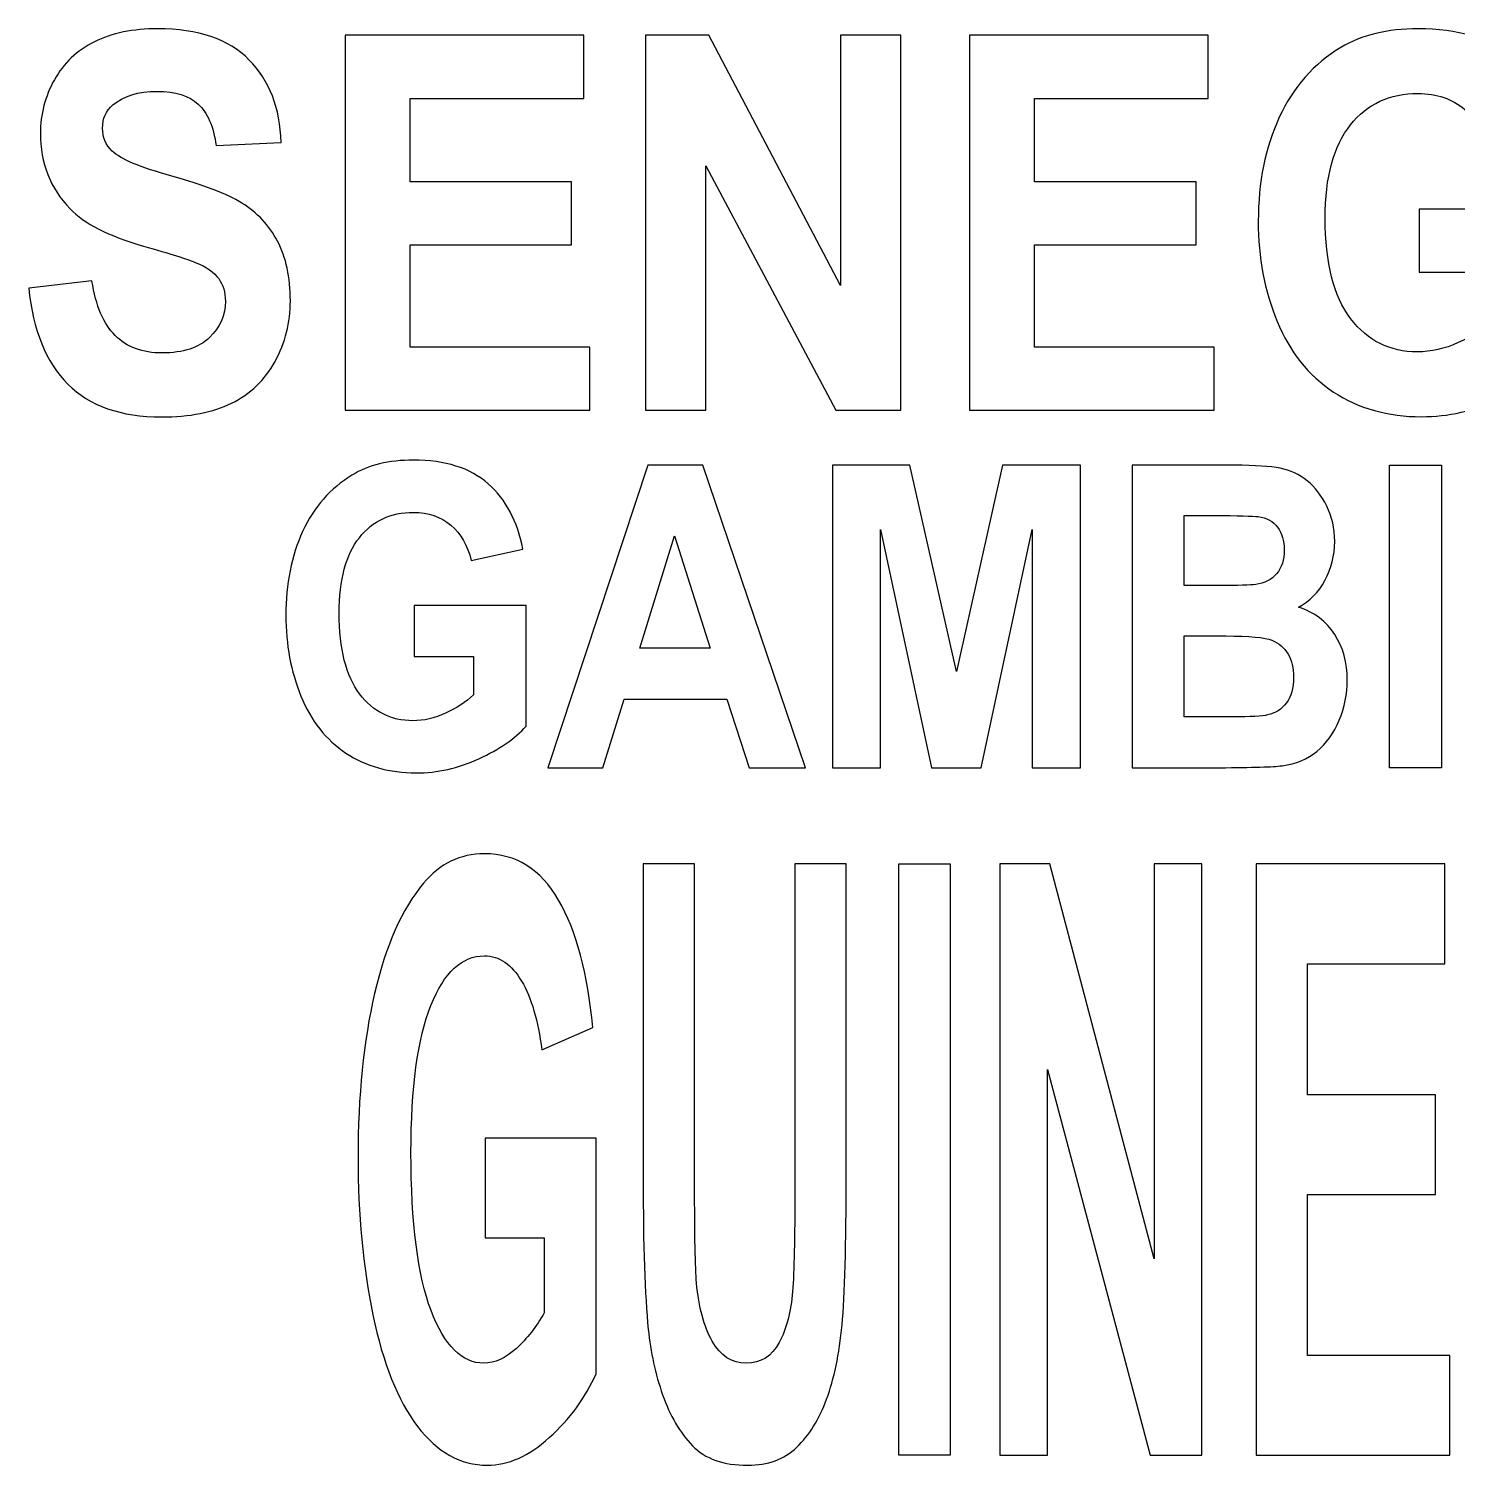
# Model space of a CAD drawing. Header units: centimetres. Extents: x -12.1 to 12.1, y -5 to 6.2.
# Drawn here: x -3.712 to -3.129, y 0.363 to 0.949 of the extents above; entities that cross this region are included whole.
import ezdxf

# ---------------------------------------------------------------- set-up
doc = ezdxf.new("R2010")
doc.units = ezdxf.units.CM
doc.header["$MEASUREMENT"] = 0
doc.layers.add('Layer 1', color=7, linetype='Continuous')

msp = doc.modelspace()

# ---------------------------------------------------------------- linework, layer by layer
at = {"layer": 'Layer 1', "color": 250}
for points, knots in [([(-3.7123, 0.84352), (-3.7123, 0.84352), (-3.68651, 0.84647), (-3.68651, 0.84647), (-3.68651, 0.84647), (-3.68493, 0.83635), (-3.68179, 0.82893), (-3.67704, 0.82421), (-3.67704, 0.82421), (-3.6723, 0.81947), (-3.66592, 0.81711), (-3.65783, 0.81711), (-3.65783, 0.81711), (-3.64929, 0.81711), (-3.64285, 0.81923), (-3.63854, 0.82343), (-3.63854, 0.82343), (-3.63421, 0.82765), (-3.63206, 0.83254), (-3.63206, 0.83819), (-3.63206, 0.83819), (-3.63206, 0.8418), (-3.63296, 0.84489), (-3.63479, 0.84742), (-3.63479, 0.84742), (-3.6366, 0.84998), (-3.63977, 0.8522), (-3.64434, 0.85406), (-3.64434, 0.85406), (-3.64743, 0.85531), (-3.6545, 0.85756), (-3.66554, 0.86073), (-3.66554, 0.86073), (-3.67975, 0.86486), (-3.68971, 0.8699), (-3.69545, 0.87587), (-3.69545, 0.87587), (-3.70351, 0.88429), (-3.70753, 0.89456), (-3.70753, 0.90668), (-3.70753, 0.90668), (-3.70753, 0.91448), (-3.70563, 0.92176), (-3.70185, 0.92854), (-3.70185, 0.92854), (-3.69807, 0.93533), (-3.69262, 0.94049), (-3.68549, 0.94404), (-3.68549, 0.94404), (-3.67835, 0.9476), (-3.66974, 0.94937), (-3.65963, 0.94937), (-3.65963, 0.94937), (-3.64315, 0.94937), (-3.63074, 0.94514), (-3.62244, 0.93673), (-3.62244, 0.93673), (-3.61409, 0.92831), (-3.60972, 0.91707), (-3.60931, 0.90301), (-3.60931, 0.90301), (-3.60931, 0.90301), (-3.63581, 0.90167), (-3.63581, 0.90167), (-3.63581, 0.90167), (-3.63694, 0.90954), (-3.63939, 0.91518), (-3.64312, 0.91862), (-3.64312, 0.91862), (-3.64685, 0.92206), (-3.65244, 0.9238), (-3.65989, 0.9238), (-3.65989, 0.9238), (-3.66761, 0.9238), (-3.67363, 0.92194), (-3.67797, 0.91827), (-3.67797, 0.91827), (-3.6808, 0.91588), (-3.68219, 0.91274), (-3.68219, 0.90878), (-3.68219, 0.90878), (-3.68219, 0.90514), (-3.68089, 0.90205), (-3.67826, 0.89949), (-3.67826, 0.89949), (-3.67491, 0.8962), (-3.66679, 0.89279), (-3.65389, 0.88921), (-3.65389, 0.88921), (-3.64102, 0.88568), (-3.63147, 0.88202), (-3.6253, 0.87823), (-3.6253, 0.87823), (-3.6191, 0.87445), (-3.61426, 0.86926), (-3.61077, 0.86268), (-3.61077, 0.86268), (-3.6073, 0.8561), (-3.60555, 0.84798), (-3.60555, 0.83831), (-3.60555, 0.83831), (-3.60555, 0.82954), (-3.60762, 0.82131), (-3.61178, 0.81367), (-3.61178, 0.81367), (-3.61598, 0.80601), (-3.62189, 0.80031), (-3.62955, 0.79661), (-3.62955, 0.79661), (-3.63717, 0.79285), (-3.6467, 0.79102), (-3.65812, 0.79102), (-3.65812, 0.79102), (-3.67471, 0.79102), (-3.68747, 0.79547), (-3.69635, 0.80444), (-3.69635, 0.80444), (-3.70525, 0.81335), (-3.71055, 0.8264), (-3.7123, 0.84352)], [0, 0, 0, 0, 0.032258, 0.032258, 0.032258, 0.032258, 0.064516, 0.064516, 0.064516, 0.064516, 0.096774, 0.096774, 0.096774, 0.096774, 0.129032, 0.129032, 0.129032, 0.129032, 0.16129, 0.16129, 0.16129, 0.16129, 0.193548, 0.193548, 0.193548, 0.193548, 0.225806, 0.225806, 0.225806, 0.225806, 0.258065, 0.258065, 0.258065, 0.258065, 0.290323, 0.290323, 0.290323, 0.290323, 0.322581, 0.322581, 0.322581, 0.322581, 0.354839, 0.354839, 0.354839, 0.354839, 0.387097, 0.387097, 0.387097, 0.387097, 0.419355, 0.419355, 0.419355, 0.419355, 0.451613, 0.451613, 0.451613, 0.451613, 0.483871, 0.483871, 0.483871, 0.483871, 0.516129, 0.516129, 0.516129, 0.516129, 0.548387, 0.548387, 0.548387, 0.548387, 0.580645, 0.580645, 0.580645, 0.580645, 0.612903, 0.612903, 0.612903, 0.612903, 0.645161, 0.645161, 0.645161, 0.645161, 0.677419, 0.677419, 0.677419, 0.677419, 0.709677, 0.709677, 0.709677, 0.709677, 0.741935, 0.741935, 0.741935, 0.741935, 0.774194, 0.774194, 0.774194, 0.774194, 0.806452, 0.806452, 0.806452, 0.806452, 0.83871, 0.83871, 0.83871, 0.83871, 0.870968, 0.870968, 0.870968, 0.870968, 0.903226, 0.903226, 0.903226, 0.903226, 0.935484, 0.935484, 0.935484, 0.935484, 1, 1, 1, 1]), ([(-3.14504, 0.85001), (-3.14504, 0.85001), (-3.14504, 0.87578), (-3.14504, 0.87578), (-3.14504, 0.87578), (-3.14504, 0.87578), (-3.08791, 0.87578), (-3.08791, 0.87578), (-3.08791, 0.87578), (-3.08791, 0.87578), (-3.08791, 0.81481), (-3.08791, 0.81481), (-3.08791, 0.81481), (-3.09344, 0.80855), (-3.10148, 0.80305), (-3.11202, 0.79827), (-3.11202, 0.79827), (-3.12259, 0.7935), (-3.13325, 0.7911), (-3.14405, 0.7911), (-3.14405, 0.7911), (-3.15776, 0.7911), (-3.16973, 0.79448), (-3.17995, 0.80118), (-3.17995, 0.80118), (-3.19018, 0.80791), (-3.19786, 0.81752), (-3.20296, 0.83001), (-3.20296, 0.83001), (-3.20811, 0.8425), (-3.21067, 0.8561), (-3.21067, 0.87077), (-3.21067, 0.87077), (-3.21067, 0.8867), (-3.20779, 0.90085), (-3.20208, 0.91326), (-3.20208, 0.91326), (-3.19634, 0.92564), (-3.18796, 0.93513), (-3.17692, 0.94173), (-3.17692, 0.94173), (-3.16851, 0.9468), (-3.15803, 0.94937), (-3.14547, 0.94937), (-3.14547, 0.94937), (-3.1292, 0.94937), (-3.11644, 0.94541), (-3.10727, 0.9374), (-3.10727, 0.9374), (-3.09813, 0.92942), (-3.09222, 0.91844), (-3.0896, 0.90438), (-3.0896, 0.90438), (-3.0896, 0.90438), (-3.11595, 0.89864), (-3.11595, 0.89864), (-3.11595, 0.89864), (-3.11778, 0.90615), (-3.12125, 0.91209), (-3.12635, 0.91644), (-3.12635, 0.91644), (-3.13147, 0.92077), (-3.13785, 0.92296), (-3.14547, 0.92296), (-3.14547, 0.92296), (-3.15706, 0.92296), (-3.16627, 0.91871), (-3.17308, 0.91011), (-3.17308, 0.91011), (-3.17995, 0.90159), (-3.18336, 0.88886), (-3.18336, 0.87203), (-3.18336, 0.87203), (-3.18336, 0.85386), (-3.17993, 0.84023), (-3.17297, 0.83115), (-3.17297, 0.83115), (-3.16603, 0.82209), (-3.15698, 0.81754), (-3.14574, 0.81754), (-3.14574, 0.81754), (-3.14021, 0.81754), (-3.13462, 0.8188), (-3.12906, 0.82133), (-3.12906, 0.82133), (-3.12346, 0.8239), (-3.11869, 0.82695), (-3.1147, 0.83056), (-3.1147, 0.83056), (-3.1147, 0.83056), (-3.1147, 0.85001), (-3.1147, 0.85001), (-3.1147, 0.85001), (-3.1147, 0.85001), (-3.14504, 0.85001), (-3.14504, 0.85001)], [0, 0, 0, 0, 0.04, 0.04, 0.04, 0.04, 0.08, 0.08, 0.08, 0.08, 0.12, 0.12, 0.12, 0.12, 0.16, 0.16, 0.16, 0.16, 0.2, 0.2, 0.2, 0.2, 0.24, 0.24, 0.24, 0.24, 0.28, 0.28, 0.28, 0.28, 0.32, 0.32, 0.32, 0.32, 0.36, 0.36, 0.36, 0.36, 0.4, 0.4, 0.4, 0.4, 0.44, 0.44, 0.44, 0.44, 0.48, 0.48, 0.48, 0.48, 0.52, 0.52, 0.52, 0.52, 0.56, 0.56, 0.56, 0.56, 0.6, 0.6, 0.6, 0.6, 0.64, 0.64, 0.64, 0.64, 0.68, 0.68, 0.68, 0.68, 0.72, 0.72, 0.72, 0.72, 0.76, 0.76, 0.76, 0.76, 0.8, 0.8, 0.8, 0.8, 0.84, 0.84, 0.84, 0.84, 0.88, 0.88, 0.88, 0.88, 0.92, 0.92, 0.92, 0.92, 1, 1, 1, 1]), ([(-3.58322, 0.79373), (-3.58322, 0.79373), (-3.58322, 0.94678), (-3.58322, 0.94678), (-3.58322, 0.94678), (-3.58322, 0.94678), (-3.48588, 0.94678), (-3.48588, 0.94678), (-3.48588, 0.94678), (-3.48588, 0.94678), (-3.48588, 0.92086), (-3.48588, 0.92086), (-3.48588, 0.92086), (-3.48588, 0.92086), (-3.55672, 0.92086), (-3.55672, 0.92086), (-3.55672, 0.92086), (-3.55672, 0.92086), (-3.55672, 0.88694), (-3.55672, 0.88694), (-3.55672, 0.88694), (-3.55672, 0.88694), (-3.49083, 0.88694), (-3.49083, 0.88694), (-3.49083, 0.88694), (-3.49083, 0.88694), (-3.49083, 0.86117), (-3.49083, 0.86117), (-3.49083, 0.86117), (-3.49083, 0.86117), (-3.55672, 0.86117), (-3.55672, 0.86117), (-3.55672, 0.86117), (-3.55672, 0.86117), (-3.55672, 0.8195), (-3.55672, 0.8195), (-3.55672, 0.8195), (-3.55672, 0.8195), (-3.48337, 0.8195), (-3.48337, 0.8195), (-3.48337, 0.8195), (-3.48337, 0.8195), (-3.48337, 0.79373), (-3.48337, 0.79373), (-3.48337, 0.79373), (-3.48337, 0.79373), (-3.58322, 0.79373), (-3.58322, 0.79373)], [0, 0, 0, 0, 0.076923, 0.076923, 0.076923, 0.076923, 0.153846, 0.153846, 0.153846, 0.153846, 0.230769, 0.230769, 0.230769, 0.230769, 0.307692, 0.307692, 0.307692, 0.307692, 0.384615, 0.384615, 0.384615, 0.384615, 0.461538, 0.461538, 0.461538, 0.461538, 0.538462, 0.538462, 0.538462, 0.538462, 0.615385, 0.615385, 0.615385, 0.615385, 0.692308, 0.692308, 0.692308, 0.692308, 0.769231, 0.769231, 0.769231, 0.769231, 0.846154, 0.846154, 0.846154, 0.846154, 1, 1, 1, 1]), ([(-3.46063, 0.79373), (-3.46063, 0.79373), (-3.46063, 0.94678), (-3.46063, 0.94678), (-3.46063, 0.94678), (-3.46063, 0.94678), (-3.43486, 0.94678), (-3.43486, 0.94678), (-3.43486, 0.94678), (-3.43486, 0.94678), (-3.38111, 0.84457), (-3.38111, 0.84457), (-3.38111, 0.84457), (-3.38111, 0.84457), (-3.38111, 0.94678), (-3.38111, 0.94678), (-3.38111, 0.94678), (-3.38111, 0.94678), (-3.35648, 0.94678), (-3.35648, 0.94678), (-3.35648, 0.94678), (-3.35648, 0.94678), (-3.35648, 0.79373), (-3.35648, 0.79373), (-3.35648, 0.79373), (-3.35648, 0.79373), (-3.38306, 0.79373), (-3.38306, 0.79373), (-3.38306, 0.79373), (-3.38306, 0.79373), (-3.436, 0.89351), (-3.436, 0.89351), (-3.436, 0.89351), (-3.436, 0.89351), (-3.436, 0.79373), (-3.436, 0.79373), (-3.436, 0.79373), (-3.436, 0.79373), (-3.46063, 0.79373), (-3.46063, 0.79373)], [0, 0, 0, 0, 0.090909, 0.090909, 0.090909, 0.090909, 0.181818, 0.181818, 0.181818, 0.181818, 0.272727, 0.272727, 0.272727, 0.272727, 0.363636, 0.363636, 0.363636, 0.363636, 0.454545, 0.454545, 0.454545, 0.454545, 0.545455, 0.545455, 0.545455, 0.545455, 0.636364, 0.636364, 0.636364, 0.636364, 0.727273, 0.727273, 0.727273, 0.727273, 0.818182, 0.818182, 0.818182, 0.818182, 1, 1, 1, 1]), ([(-3.32843, 0.79373), (-3.32843, 0.79373), (-3.32843, 0.94678), (-3.32843, 0.94678), (-3.32843, 0.94678), (-3.32843, 0.94678), (-3.23109, 0.94678), (-3.23109, 0.94678), (-3.23109, 0.94678), (-3.23109, 0.94678), (-3.23109, 0.92086), (-3.23109, 0.92086), (-3.23109, 0.92086), (-3.23109, 0.92086), (-3.30193, 0.92086), (-3.30193, 0.92086), (-3.30193, 0.92086), (-3.30193, 0.92086), (-3.30193, 0.88694), (-3.30193, 0.88694), (-3.30193, 0.88694), (-3.30193, 0.88694), (-3.23604, 0.88694), (-3.23604, 0.88694), (-3.23604, 0.88694), (-3.23604, 0.88694), (-3.23604, 0.86117), (-3.23604, 0.86117), (-3.23604, 0.86117), (-3.23604, 0.86117), (-3.30193, 0.86117), (-3.30193, 0.86117), (-3.30193, 0.86117), (-3.30193, 0.86117), (-3.30193, 0.8195), (-3.30193, 0.8195), (-3.30193, 0.8195), (-3.30193, 0.8195), (-3.22861, 0.8195), (-3.22861, 0.8195), (-3.22861, 0.8195), (-3.22861, 0.8195), (-3.22861, 0.79373), (-3.22861, 0.79373), (-3.22861, 0.79373), (-3.22861, 0.79373), (-3.32843, 0.79373), (-3.32843, 0.79373)], [0, 0, 0, 0, 0.076923, 0.076923, 0.076923, 0.076923, 0.153846, 0.153846, 0.153846, 0.153846, 0.230769, 0.230769, 0.230769, 0.230769, 0.307692, 0.307692, 0.307692, 0.307692, 0.384615, 0.384615, 0.384615, 0.384615, 0.461538, 0.461538, 0.461538, 0.461538, 0.538462, 0.538462, 0.538462, 0.538462, 0.615385, 0.615385, 0.615385, 0.615385, 0.692308, 0.692308, 0.692308, 0.692308, 0.769231, 0.769231, 0.769231, 0.769231, 0.846154, 0.846154, 0.846154, 0.846154, 1, 1, 1, 1]), ([(-3.555, 0.69327), (-3.555, 0.69327), (-3.555, 0.71406), (-3.555, 0.71406), (-3.555, 0.71406), (-3.555, 0.71406), (-3.50941, 0.71406), (-3.50941, 0.71406), (-3.50941, 0.71406), (-3.50941, 0.71406), (-3.50941, 0.66487), (-3.50941, 0.66487), (-3.50941, 0.66487), (-3.51383, 0.65984), (-3.52024, 0.65541), (-3.52865, 0.65157), (-3.52865, 0.65157), (-3.53707, 0.6477), (-3.54557, 0.64581), (-3.55422, 0.64581), (-3.55422, 0.64581), (-3.56517, 0.64581), (-3.57472, 0.64851), (-3.58287, 0.6539), (-3.58287, 0.6539), (-3.59103, 0.65932), (-3.59714, 0.66706), (-3.60124, 0.67714), (-3.60124, 0.67714), (-3.60535, 0.68721), (-3.60739, 0.69816), (-3.60739, 0.71001), (-3.60739, 0.71001), (-3.60739, 0.72288), (-3.60512, 0.7343), (-3.60055, 0.74429), (-3.60055, 0.74429), (-3.59595, 0.75427), (-3.58925, 0.76193), (-3.58045, 0.76726), (-3.58045, 0.76726), (-3.57372, 0.77136), (-3.56537, 0.7734), (-3.55535, 0.7734), (-3.55535, 0.7734), (-3.54237, 0.7734), (-3.53217, 0.7702), (-3.52487, 0.76377), (-3.52487, 0.76377), (-3.51756, 0.75733), (-3.51284, 0.74845), (-3.51075, 0.73712), (-3.51075, 0.73712), (-3.51075, 0.73712), (-3.53177, 0.73249), (-3.53177, 0.73249), (-3.53177, 0.73249), (-3.53325, 0.73855), (-3.53602, 0.74335), (-3.5401, 0.74685), (-3.5401, 0.74685), (-3.54417, 0.75034), (-3.54927, 0.75209), (-3.55535, 0.75209), (-3.55535, 0.75209), (-3.56461, 0.75209), (-3.57195, 0.74865), (-3.5774, 0.74175), (-3.5774, 0.74175), (-3.58287, 0.73485), (-3.58561, 0.72463), (-3.58561, 0.71103), (-3.58561, 0.71103), (-3.58561, 0.69638), (-3.58285, 0.6854), (-3.57731, 0.67806), (-3.57731, 0.67806), (-3.57178, 0.67076), (-3.56453, 0.66709), (-3.55556, 0.66709), (-3.55556, 0.66709), (-3.55113, 0.66709), (-3.54671, 0.66811), (-3.54225, 0.67015), (-3.54225, 0.67015), (-3.53777, 0.67221), (-3.53398, 0.67469), (-3.53078, 0.6776), (-3.53078, 0.6776), (-3.53078, 0.6776), (-3.53078, 0.69327), (-3.53078, 0.69327), (-3.53078, 0.69327), (-3.53078, 0.69327), (-3.555, 0.69327), (-3.555, 0.69327)], [0, 0, 0, 0, 0.04, 0.04, 0.04, 0.04, 0.08, 0.08, 0.08, 0.08, 0.12, 0.12, 0.12, 0.12, 0.16, 0.16, 0.16, 0.16, 0.2, 0.2, 0.2, 0.2, 0.24, 0.24, 0.24, 0.24, 0.28, 0.28, 0.28, 0.28, 0.32, 0.32, 0.32, 0.32, 0.36, 0.36, 0.36, 0.36, 0.4, 0.4, 0.4, 0.4, 0.44, 0.44, 0.44, 0.44, 0.48, 0.48, 0.48, 0.48, 0.52, 0.52, 0.52, 0.52, 0.56, 0.56, 0.56, 0.56, 0.6, 0.6, 0.6, 0.6, 0.64, 0.64, 0.64, 0.64, 0.68, 0.68, 0.68, 0.68, 0.72, 0.72, 0.72, 0.72, 0.76, 0.76, 0.76, 0.76, 0.8, 0.8, 0.8, 0.8, 0.84, 0.84, 0.84, 0.84, 0.88, 0.88, 0.88, 0.88, 0.92, 0.92, 0.92, 0.92, 1, 1, 1, 1]), ([(-3.39538, 0.6479), (-3.39538, 0.6479), (-3.41841, 0.6479), (-3.41841, 0.6479), (-3.41841, 0.6479), (-3.41841, 0.6479), (-3.42755, 0.67594), (-3.42755, 0.67594), (-3.42755, 0.67594), (-3.42755, 0.67594), (-3.46943, 0.67594), (-3.46943, 0.67594), (-3.46943, 0.67594), (-3.46943, 0.67594), (-3.4781, 0.6479), (-3.4781, 0.6479), (-3.4781, 0.6479), (-3.4781, 0.6479), (-3.50053, 0.6479), (-3.50053, 0.6479), (-3.50053, 0.6479), (-3.50053, 0.6479), (-3.45973, 0.7713), (-3.45973, 0.7713), (-3.45973, 0.7713), (-3.45973, 0.7713), (-3.43733, 0.7713), (-3.43733, 0.7713), (-3.43733, 0.7713), (-3.43733, 0.7713), (-3.39538, 0.6479), (-3.39538, 0.6479)], [0, 0, 0, 0, 0.111111, 0.111111, 0.111111, 0.111111, 0.222222, 0.222222, 0.222222, 0.222222, 0.333333, 0.333333, 0.333333, 0.333333, 0.444444, 0.444444, 0.444444, 0.444444, 0.555556, 0.555556, 0.555556, 0.555556, 0.666667, 0.666667, 0.666667, 0.666667, 0.777778, 0.777778, 0.777778, 0.777778, 1, 1, 1, 1]), ([(-3.38442, 0.6479), (-3.38442, 0.6479), (-3.38442, 0.7713), (-3.38442, 0.7713), (-3.38442, 0.7713), (-3.38442, 0.7713), (-3.35278, 0.7713), (-3.35278, 0.7713), (-3.35278, 0.7713), (-3.35278, 0.7713), (-3.33376, 0.68713), (-3.33376, 0.68713), (-3.33376, 0.68713), (-3.33376, 0.68713), (-3.31498, 0.7713), (-3.31498, 0.7713), (-3.31498, 0.7713), (-3.31498, 0.7713), (-3.28321, 0.7713), (-3.28321, 0.7713), (-3.28321, 0.7713), (-3.28321, 0.7713), (-3.28321, 0.6479), (-3.28321, 0.6479), (-3.28321, 0.6479), (-3.28321, 0.6479), (-3.30286, 0.6479), (-3.30286, 0.6479), (-3.30286, 0.6479), (-3.30286, 0.6479), (-3.30286, 0.74504), (-3.30286, 0.74504), (-3.30286, 0.74504), (-3.30286, 0.74504), (-3.32368, 0.6479), (-3.32368, 0.6479), (-3.32368, 0.6479), (-3.32368, 0.6479), (-3.34404, 0.6479), (-3.34404, 0.6479), (-3.34404, 0.6479), (-3.34404, 0.6479), (-3.36477, 0.74504), (-3.36477, 0.74504), (-3.36477, 0.74504), (-3.36477, 0.74504), (-3.36477, 0.6479), (-3.36477, 0.6479), (-3.36477, 0.6479), (-3.36477, 0.6479), (-3.38442, 0.6479), (-3.38442, 0.6479)], [0, 0, 0, 0, 0.071429, 0.071429, 0.071429, 0.071429, 0.142857, 0.142857, 0.142857, 0.142857, 0.214286, 0.214286, 0.214286, 0.214286, 0.285714, 0.285714, 0.285714, 0.285714, 0.357143, 0.357143, 0.357143, 0.357143, 0.428571, 0.428571, 0.428571, 0.428571, 0.5, 0.5, 0.5, 0.5, 0.571429, 0.571429, 0.571429, 0.571429, 0.642857, 0.642857, 0.642857, 0.642857, 0.714286, 0.714286, 0.714286, 0.714286, 0.785714, 0.785714, 0.785714, 0.785714, 0.857143, 0.857143, 0.857143, 0.857143, 1, 1, 1, 1]), ([(-3.26213, 0.7713), (-3.26213, 0.7713), (-3.22022, 0.7713), (-3.22022, 0.7713), (-3.22022, 0.7713), (-3.21193, 0.7713), (-3.20578, 0.77087), (-3.20168, 0.77008), (-3.20168, 0.77008), (-3.1976, 0.76926), (-3.19396, 0.76758), (-3.19073, 0.76499), (-3.19073, 0.76499), (-3.18753, 0.7624), (-3.18485, 0.75896), (-3.18272, 0.75468), (-3.18272, 0.75468), (-3.18056, 0.75037), (-3.17949, 0.74557), (-3.17949, 0.74023), (-3.17949, 0.74023), (-3.17949, 0.73447), (-3.18083, 0.72914), (-3.18345, 0.72434), (-3.18345, 0.72434), (-3.1861, 0.7195), (-3.18968, 0.71589), (-3.19422, 0.71347), (-3.19422, 0.71347), (-3.18784, 0.7113), (-3.1829, 0.70756), (-3.17949, 0.7023), (-3.17949, 0.7023), (-3.17606, 0.69699), (-3.17433, 0.69079), (-3.17433, 0.68366), (-3.17433, 0.68366), (-3.17433, 0.67804), (-3.17544, 0.67259), (-3.17766, 0.66729), (-3.17766, 0.66729), (-3.17987, 0.66203), (-3.1829, 0.65778), (-3.18674, 0.6546), (-3.18674, 0.6546), (-3.19058, 0.65142), (-3.19533, 0.64947), (-3.20095, 0.64871), (-3.20095, 0.64871), (-3.20447, 0.64827), (-3.21298, 0.64802), (-3.22646, 0.6479), (-3.22646, 0.6479), (-3.22646, 0.6479), (-3.26213, 0.6479), (-3.26213, 0.6479), (-3.26213, 0.6479), (-3.26213, 0.6479), (-3.26213, 0.7713), (-3.26213, 0.7713)], [0, 0, 0, 0, 0.0625, 0.0625, 0.0625, 0.0625, 0.125, 0.125, 0.125, 0.125, 0.1875, 0.1875, 0.1875, 0.1875, 0.25, 0.25, 0.25, 0.25, 0.3125, 0.3125, 0.3125, 0.3125, 0.375, 0.375, 0.375, 0.375, 0.4375, 0.4375, 0.4375, 0.4375, 0.5, 0.5, 0.5, 0.5, 0.5625, 0.5625, 0.5625, 0.5625, 0.625, 0.625, 0.625, 0.625, 0.6875, 0.6875, 0.6875, 0.6875, 0.75, 0.75, 0.75, 0.75, 0.8125, 0.8125, 0.8125, 0.8125, 0.875, 0.875, 0.875, 0.875, 1, 1, 1, 1]), ([(-3.15713, 0.6479), (-3.15713, 0.6479), (-3.13596, 0.6479), (-3.13596, 0.6479), (-3.13596, 0.6479), (-3.13596, 0.6479), (-3.13596, 0.7713), (-3.13596, 0.7713), (-3.13596, 0.7713), (-3.13596, 0.7713), (-3.15713, 0.7713), (-3.15713, 0.7713), (-3.15713, 0.7713), (-3.15713, 0.7713), (-3.15713, 0.6479), (-3.15713, 0.6479)], [0, 0, 0, 0, 0.2, 0.2, 0.2, 0.2, 0.4, 0.4, 0.4, 0.4, 0.6, 0.6, 0.6, 0.6, 1, 1, 1, 1]), ([(-3.24096, 0.75077), (-3.24096, 0.75077), (-3.24096, 0.72224), (-3.24096, 0.72224), (-3.24096, 0.72224), (-3.24096, 0.72224), (-3.2271, 0.72224), (-3.2271, 0.72224), (-3.2271, 0.72224), (-3.21883, 0.72224), (-3.21374, 0.72236), (-3.21172, 0.72264), (-3.21172, 0.72264), (-3.20811, 0.72314), (-3.20526, 0.72463), (-3.20319, 0.72708), (-3.20319, 0.72708), (-3.20109, 0.72952), (-3.20008, 0.73272), (-3.20008, 0.73671), (-3.20008, 0.73671), (-3.20008, 0.74052), (-3.20097, 0.74361), (-3.20276, 0.746), (-3.20276, 0.746), (-3.20456, 0.74842), (-3.20721, 0.74984), (-3.21073, 0.75034), (-3.21073, 0.75034), (-3.21283, 0.75063), (-3.21883, 0.75077), (-3.22882, 0.75077), (-3.22882, 0.75077), (-3.22882, 0.75077), (-3.24096, 0.75077), (-3.24096, 0.75077)], [0, 0, 0, 0, 0.1, 0.1, 0.1, 0.1, 0.2, 0.2, 0.2, 0.2, 0.3, 0.3, 0.3, 0.3, 0.4, 0.4, 0.4, 0.4, 0.5, 0.5, 0.5, 0.5, 0.6, 0.6, 0.6, 0.6, 0.7, 0.7, 0.7, 0.7, 0.8, 0.8, 0.8, 0.8, 1, 1, 1, 1]), ([(-3.43434, 0.69673), (-3.43434, 0.69673), (-3.44878, 0.7425), (-3.44878, 0.7425), (-3.44878, 0.7425), (-3.44878, 0.7425), (-3.46293, 0.69673), (-3.46293, 0.69673), (-3.46293, 0.69673), (-3.46293, 0.69673), (-3.43434, 0.69673), (-3.43434, 0.69673)], [0, 0, 0, 0, 0.25, 0.25, 0.25, 0.25, 0.5, 0.5, 0.5, 0.5, 1, 1, 1, 1]), ([(-3.24096, 0.70168), (-3.24096, 0.70168), (-3.24096, 0.66869), (-3.24096, 0.66869), (-3.24096, 0.66869), (-3.24096, 0.66869), (-3.22139, 0.66869), (-3.22139, 0.66869), (-3.22139, 0.66869), (-3.21374, 0.66869), (-3.2089, 0.66895), (-3.20686, 0.66945), (-3.20686, 0.66945), (-3.20372, 0.67012), (-3.20116, 0.67175), (-3.19918, 0.67437), (-3.19918, 0.67437), (-3.19722, 0.67699), (-3.19623, 0.68046), (-3.19623, 0.68485), (-3.19623, 0.68485), (-3.19623, 0.68855), (-3.19699, 0.69169), (-3.1985, 0.69428), (-3.1985, 0.69428), (-3.20002, 0.69685), (-3.20223, 0.69874), (-3.20511, 0.6999), (-3.20511, 0.6999), (-3.208, 0.7011), (-3.21426, 0.70168), (-3.2239, 0.70168), (-3.2239, 0.70168), (-3.2239, 0.70168), (-3.24096, 0.70168), (-3.24096, 0.70168)], [0, 0, 0, 0, 0.1, 0.1, 0.1, 0.1, 0.2, 0.2, 0.2, 0.2, 0.3, 0.3, 0.3, 0.3, 0.4, 0.4, 0.4, 0.4, 0.5, 0.5, 0.5, 0.5, 0.6, 0.6, 0.6, 0.6, 0.7, 0.7, 0.7, 0.7, 0.8, 0.8, 0.8, 0.8, 1, 1, 1, 1]), ([(-3.52603, 0.45618), (-3.52603, 0.45618), (-3.52603, 0.4968), (-3.52603, 0.4968), (-3.52603, 0.4968), (-3.52603, 0.4968), (-3.48081, 0.4968), (-3.48081, 0.4968), (-3.48081, 0.4968), (-3.48081, 0.4968), (-3.48081, 0.40074), (-3.48081, 0.40074), (-3.48081, 0.40074), (-3.48521, 0.39087), (-3.49155, 0.38216), (-3.49992, 0.37467), (-3.49992, 0.37467), (-3.50824, 0.36714), (-3.51669, 0.36338), (-3.52525, 0.36338), (-3.52525, 0.36338), (-3.53611, 0.36338), (-3.54557, 0.36868), (-3.55367, 0.37925), (-3.55367, 0.37925), (-3.56173, 0.38988), (-3.56781, 0.40499), (-3.57187, 0.42468), (-3.57187, 0.42468), (-3.57595, 0.44436), (-3.57795, 0.46576), (-3.57795, 0.48891), (-3.57795, 0.48891), (-3.57795, 0.51404), (-3.57571, 0.53637), (-3.57117, 0.55589), (-3.57117, 0.55589), (-3.56663, 0.57539), (-3.55998, 0.59036), (-3.55125, 0.60079), (-3.55125, 0.60079), (-3.54458, 0.60879), (-3.53631, 0.61281), (-3.52635, 0.61281), (-3.52635, 0.61281), (-3.51348, 0.61281), (-3.50341, 0.60652), (-3.49615, 0.59395), (-3.49615, 0.59395), (-3.4889, 0.58139), (-3.48422, 0.56404), (-3.48215, 0.54191), (-3.48215, 0.54191), (-3.48215, 0.54191), (-3.50299, 0.53285), (-3.50299, 0.53285), (-3.50299, 0.53285), (-3.50446, 0.5447), (-3.50722, 0.55402), (-3.51124, 0.5609), (-3.51124, 0.5609), (-3.51529, 0.56776), (-3.52035, 0.57117), (-3.52635, 0.57117), (-3.52635, 0.57117), (-3.53556, 0.57117), (-3.54283, 0.56445), (-3.54822, 0.55093), (-3.54822, 0.55093), (-3.55367, 0.53742), (-3.55634, 0.51745), (-3.55634, 0.49089), (-3.55634, 0.49089), (-3.55634, 0.46227), (-3.55361, 0.44081), (-3.54814, 0.42648), (-3.54814, 0.42648), (-3.54266, 0.41216), (-3.53547, 0.40502), (-3.52659, 0.40502), (-3.52659, 0.40502), (-3.52219, 0.40502), (-3.51779, 0.40703), (-3.51336, 0.41102), (-3.51336, 0.41102), (-3.50897, 0.41504), (-3.50518, 0.41987), (-3.50201, 0.42558), (-3.50201, 0.42558), (-3.50201, 0.42558), (-3.50201, 0.45618), (-3.50201, 0.45618), (-3.50201, 0.45618), (-3.50201, 0.45618), (-3.52603, 0.45618), (-3.52603, 0.45618)], [0, 0, 0, 0, 0.04, 0.04, 0.04, 0.04, 0.08, 0.08, 0.08, 0.08, 0.12, 0.12, 0.12, 0.12, 0.16, 0.16, 0.16, 0.16, 0.2, 0.2, 0.2, 0.2, 0.24, 0.24, 0.24, 0.24, 0.28, 0.28, 0.28, 0.28, 0.32, 0.32, 0.32, 0.32, 0.36, 0.36, 0.36, 0.36, 0.4, 0.4, 0.4, 0.4, 0.44, 0.44, 0.44, 0.44, 0.48, 0.48, 0.48, 0.48, 0.52, 0.52, 0.52, 0.52, 0.56, 0.56, 0.56, 0.56, 0.6, 0.6, 0.6, 0.6, 0.64, 0.64, 0.64, 0.64, 0.68, 0.68, 0.68, 0.68, 0.72, 0.72, 0.72, 0.72, 0.76, 0.76, 0.76, 0.76, 0.8, 0.8, 0.8, 0.8, 0.84, 0.84, 0.84, 0.84, 0.88, 0.88, 0.88, 0.88, 0.92, 0.92, 0.92, 0.92, 1, 1, 1, 1]), ([(-3.46162, 0.6087), (-3.46162, 0.6087), (-3.44063, 0.6087), (-3.44063, 0.6087), (-3.44063, 0.6087), (-3.44063, 0.6087), (-3.44063, 0.47808), (-3.44063, 0.47808), (-3.44063, 0.47808), (-3.44063, 0.45735), (-3.44036, 0.44389), (-3.43987, 0.43775), (-3.43987, 0.43775), (-3.43897, 0.42788), (-3.43681, 0.41996), (-3.43344, 0.41399), (-3.43344, 0.41399), (-3.43005, 0.40802), (-3.42542, 0.40502), (-3.4196, 0.40502), (-3.4196, 0.40502), (-3.41364, 0.40502), (-3.40914, 0.40785), (-3.40612, 0.41346), (-3.40612, 0.41346), (-3.40309, 0.41911), (-3.40129, 0.42607), (-3.40064, 0.43429), (-3.40064, 0.43429), (-3.40003, 0.44252), (-3.39974, 0.45618), (-3.39974, 0.47525), (-3.39974, 0.47525), (-3.39974, 0.47525), (-3.39974, 0.6087), (-3.39974, 0.6087), (-3.39974, 0.6087), (-3.39974, 0.6087), (-3.37878, 0.6087), (-3.37878, 0.6087), (-3.37878, 0.6087), (-3.37878, 0.6087), (-3.37878, 0.48201), (-3.37878, 0.48201), (-3.37878, 0.48201), (-3.37878, 0.45306), (-3.37933, 0.43259), (-3.38047, 0.42066), (-3.38047, 0.42066), (-3.3816, 0.40869), (-3.3837, 0.39859), (-3.38676, 0.39037), (-3.38676, 0.39037), (-3.38978, 0.38214), (-3.39386, 0.37558), (-3.39896, 0.37072), (-3.39896, 0.37072), (-3.40405, 0.36583), (-3.41072, 0.36338), (-3.41893, 0.36338), (-3.41893, 0.36338), (-3.42889, 0.36338), (-3.43638, 0.36606), (-3.44153, 0.37136), (-3.44153, 0.37136), (-3.44663, 0.37669), (-3.4507, 0.38359), (-3.45367, 0.39212), (-3.45367, 0.39212), (-3.45664, 0.40059), (-3.45862, 0.40951), (-3.45955, 0.41885), (-3.45955, 0.41885), (-3.46092, 0.43265), (-3.46162, 0.45306), (-3.46162, 0.48003), (-3.46162, 0.48003), (-3.46162, 0.48003), (-3.46162, 0.6087), (-3.46162, 0.6087)], [0, 0, 0, 0, 0.047619, 0.047619, 0.047619, 0.047619, 0.095238, 0.095238, 0.095238, 0.095238, 0.142857, 0.142857, 0.142857, 0.142857, 0.190476, 0.190476, 0.190476, 0.190476, 0.238095, 0.238095, 0.238095, 0.238095, 0.285714, 0.285714, 0.285714, 0.285714, 0.333333, 0.333333, 0.333333, 0.333333, 0.380952, 0.380952, 0.380952, 0.380952, 0.428571, 0.428571, 0.428571, 0.428571, 0.47619, 0.47619, 0.47619, 0.47619, 0.52381, 0.52381, 0.52381, 0.52381, 0.571429, 0.571429, 0.571429, 0.571429, 0.619048, 0.619048, 0.619048, 0.619048, 0.666667, 0.666667, 0.666667, 0.666667, 0.714286, 0.714286, 0.714286, 0.714286, 0.761905, 0.761905, 0.761905, 0.761905, 0.809524, 0.809524, 0.809524, 0.809524, 0.857143, 0.857143, 0.857143, 0.857143, 0.904762, 0.904762, 0.904762, 0.904762, 1, 1, 1, 1]), ([(-3.35732, 0.36752), (-3.35732, 0.36752), (-3.33632, 0.36752), (-3.33632, 0.36752), (-3.33632, 0.36752), (-3.33632, 0.36752), (-3.33632, 0.6087), (-3.33632, 0.6087), (-3.33632, 0.6087), (-3.33632, 0.6087), (-3.35732, 0.6087), (-3.35732, 0.6087), (-3.35732, 0.6087), (-3.35732, 0.6087), (-3.35732, 0.36752), (-3.35732, 0.36752)], [0, 0, 0, 0, 0.2, 0.2, 0.2, 0.2, 0.4, 0.4, 0.4, 0.4, 0.6, 0.6, 0.6, 0.6, 1, 1, 1, 1]), ([(-3.31615, 0.36752), (-3.31615, 0.36752), (-3.31615, 0.6087), (-3.31615, 0.6087), (-3.31615, 0.6087), (-3.31615, 0.6087), (-3.2957, 0.6087), (-3.2957, 0.6087), (-3.2957, 0.6087), (-3.2957, 0.6087), (-3.25319, 0.44762), (-3.25319, 0.44762), (-3.25319, 0.44762), (-3.25319, 0.44762), (-3.25319, 0.6087), (-3.25319, 0.6087), (-3.25319, 0.6087), (-3.25319, 0.6087), (-3.23371, 0.6087), (-3.23371, 0.6087), (-3.23371, 0.6087), (-3.23371, 0.6087), (-3.23371, 0.36752), (-3.23371, 0.36752), (-3.23371, 0.36752), (-3.23371, 0.36752), (-3.25476, 0.36752), (-3.25476, 0.36752), (-3.25476, 0.36752), (-3.25476, 0.36752), (-3.29663, 0.52478), (-3.29663, 0.52478), (-3.29663, 0.52478), (-3.29663, 0.52478), (-3.29663, 0.36752), (-3.29663, 0.36752), (-3.29663, 0.36752), (-3.29663, 0.36752), (-3.31615, 0.36752), (-3.31615, 0.36752)], [0, 0, 0, 0, 0.090909, 0.090909, 0.090909, 0.090909, 0.181818, 0.181818, 0.181818, 0.181818, 0.272727, 0.272727, 0.272727, 0.272727, 0.363636, 0.363636, 0.363636, 0.363636, 0.454545, 0.454545, 0.454545, 0.454545, 0.545455, 0.545455, 0.545455, 0.545455, 0.636364, 0.636364, 0.636364, 0.636364, 0.727273, 0.727273, 0.727273, 0.727273, 0.818182, 0.818182, 0.818182, 0.818182, 1, 1, 1, 1]), ([(-3.21152, 0.36752), (-3.21152, 0.36752), (-3.21152, 0.6087), (-3.21152, 0.6087), (-3.21152, 0.6087), (-3.21152, 0.6087), (-3.1345, 0.6087), (-3.1345, 0.6087), (-3.1345, 0.6087), (-3.1345, 0.6087), (-3.1345, 0.56788), (-3.1345, 0.56788), (-3.1345, 0.56788), (-3.1345, 0.56788), (-3.19055, 0.56788), (-3.19055, 0.56788), (-3.19055, 0.56788), (-3.19055, 0.56788), (-3.19055, 0.51442), (-3.19055, 0.51442), (-3.19055, 0.51442), (-3.19055, 0.51442), (-3.1384, 0.51442), (-3.1384, 0.51442), (-3.1384, 0.51442), (-3.1384, 0.51442), (-3.1384, 0.47377), (-3.1384, 0.47377), (-3.1384, 0.47377), (-3.1384, 0.47377), (-3.19055, 0.47377), (-3.19055, 0.47377), (-3.19055, 0.47377), (-3.19055, 0.47377), (-3.19055, 0.40814), (-3.19055, 0.40814), (-3.19055, 0.40814), (-3.19055, 0.40814), (-3.13252, 0.40814), (-3.13252, 0.40814), (-3.13252, 0.40814), (-3.13252, 0.40814), (-3.13252, 0.36752), (-3.13252, 0.36752), (-3.13252, 0.36752), (-3.13252, 0.36752), (-3.21152, 0.36752), (-3.21152, 0.36752)], [0, 0, 0, 0, 0.076923, 0.076923, 0.076923, 0.076923, 0.153846, 0.153846, 0.153846, 0.153846, 0.230769, 0.230769, 0.230769, 0.230769, 0.307692, 0.307692, 0.307692, 0.307692, 0.384615, 0.384615, 0.384615, 0.384615, 0.461538, 0.461538, 0.461538, 0.461538, 0.538462, 0.538462, 0.538462, 0.538462, 0.615385, 0.615385, 0.615385, 0.615385, 0.692308, 0.692308, 0.692308, 0.692308, 0.769231, 0.769231, 0.769231, 0.769231, 0.846154, 0.846154, 0.846154, 0.846154, 1, 1, 1, 1])]:
    msp.add_open_spline(points, degree=3, knots=knots, dxfattribs=at)

doc.saveas('drawing.dxf')
